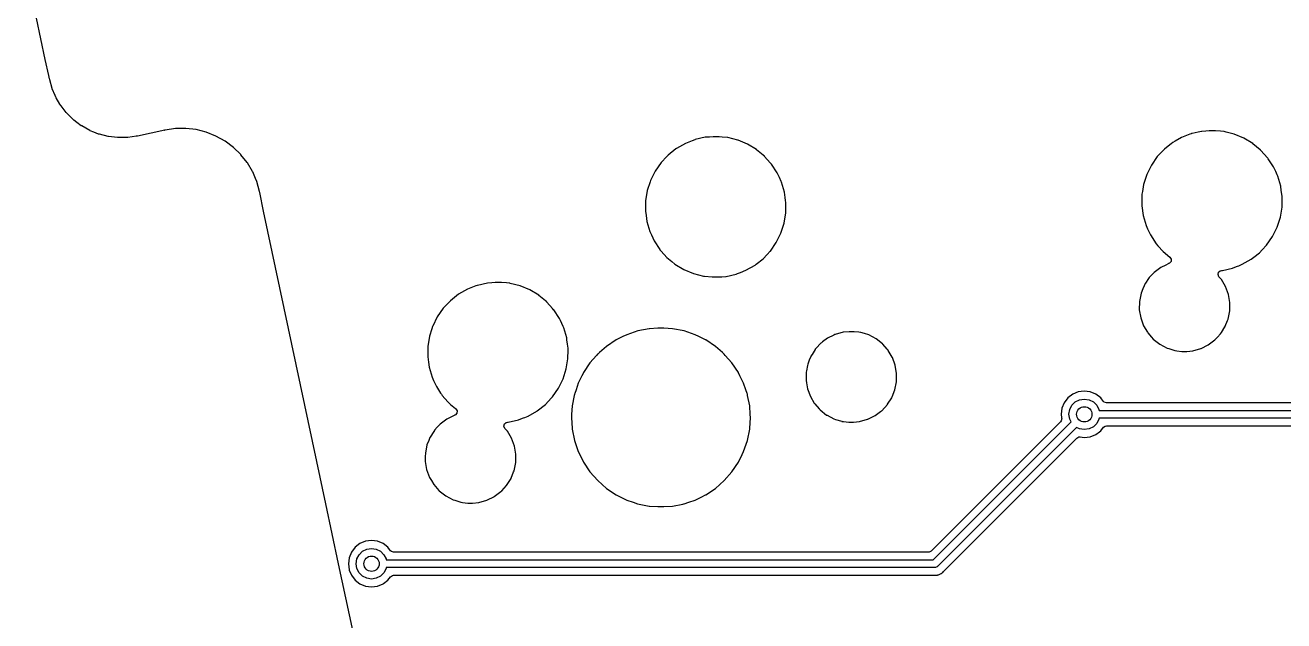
# Model space of a CAD drawing. Extents: x 0.6 to 14.8, y -5.2 to -0.6.
# Drawn here: x 8.097 to 9.391, y -3.47 to -2.858 of the extents above; entities that cross this region are included whole.
import ezdxf

# ---------------------------------------------------------------- set-up
doc = ezdxf.new("R2010")
doc.units = 0
doc.header["$MEASUREMENT"] = 0
doc.layers.add('BLACK', color=7, linetype='CONTINUOUS')

msp = doc.modelspace()

# ---------------------------------------------------------------- linework, layer by layer
at = {"layer": 'BLACK', "linetype": 'CONTINUOUS'}
for p, q in [((8.11811, -2.89306), (8.09742, -2.79576)), ((8.12159, -2.90945), (8.11811, -2.89306)), ((8.12236, -2.91308), (8.12159, -2.90945)), ((8.12261, -2.91351), (8.12236, -2.91308)), ((8.12257, -2.91393), (8.12261, -2.91351)), ((8.1226, -2.91403), (8.12257, -2.91393)), ((8.12508, -2.92284), (8.1226, -2.91403)), ((8.12525, -2.92332), (8.12508, -2.92284)), ((8.12818, -2.93014), (8.12525, -2.92332)), ((8.12896, -2.93195), (8.12818, -2.93014)), ((8.12919, -2.93241), (8.12896, -2.93195)), ((8.13309, -2.93896), (8.12919, -2.93241)), ((8.134, -2.94049), (8.13309, -2.93896)), ((8.13429, -2.94091), (8.134, -2.94049)), ((8.13967, -2.94774), (8.13429, -2.94091)), ((8.14011, -2.94829), (8.13967, -2.94774)), ((8.14045, -2.94867), (8.14011, -2.94829)), ((8.14718, -2.95523), (8.14045, -2.94867)), ((8.14757, -2.95556), (8.14718, -2.95523)), ((8.15056, -2.9578), (8.14757, -2.95556)), ((8.15504, -2.96114), (8.15056, -2.9578)), ((8.1551, -2.96118), (8.15504, -2.96114)), ((8.15553, -2.96146), (8.1551, -2.96118)), ((8.16373, -2.96605), (8.15553, -2.96146)), ((8.16419, -2.96627), (8.16373, -2.96605)), ((8.16803, -2.9678), (8.16419, -2.96627)), ((8.17292, -2.96976), (8.16803, -2.9678)), ((8.17341, -2.96991), (8.17292, -2.96976)), ((8.17385, -2.97003), (8.17341, -2.96991)), ((8.18252, -2.97223), (8.17385, -2.97003)), ((8.18302, -2.97232), (8.18252, -2.97223)), ((8.19235, -2.97343), (8.18302, -2.97232)), ((8.19286, -2.97345), (8.19235, -2.97343)), ((8.19756, -2.97339), (8.19286, -2.97345)), ((8.20226, -2.97333), (8.19756, -2.97339)), ((8.20277, -2.97329), (8.20226, -2.97333)), ((8.21194, -2.97196), (8.20277, -2.97329)), ((8.21196, -2.97194), (8.21193, -2.97194)), ((8.21193, -2.97194), (8.21194, -2.97196)), ((8.21229, -2.97175), (8.21196, -2.97194)), ((8.21279, -2.97181), (8.21229, -2.97175)), ((8.24075, -2.96586), (8.21279, -2.97181)), ((8.24113, -2.96564), (8.24071, -2.9657)), ((8.24071, -2.9657), (8.24075, -2.96586)), ((8.24118, -2.96561), (8.24113, -2.96564)), ((8.25177, -2.96406), (8.24117, -2.96559)), ((8.24117, -2.96559), (8.24118, -2.96561)), ((8.25744, -2.96398), (8.25177, -2.96406)), ((8.26236, -2.96392), (8.25744, -2.96398)), ((8.26248, -2.96392), (8.26236, -2.96392)), ((8.26236, -2.96392), (8.26236, -2.96392)), ((8.27312, -2.96517), (8.26248, -2.96392)), ((8.2835, -2.96781), (8.27312, -2.96517)), ((8.29345, -2.97178), (8.2835, -2.96781)), ((8.3028, -2.97701), (8.29345, -2.97178)), ((8.79618, -2.97311), (8.78573, -2.97547)), ((8.79632, -2.9731), (8.79618, -2.97311)), ((8.80057, -2.97278), (8.79632, -2.9731)), ((8.79632, -2.9731), (8.79632, -2.9731)), ((8.80414, -2.97252), (8.80057, -2.97278)), ((8.81051, -2.97252), (8.80414, -2.97252)), ((8.81342, -2.97281), (8.81051, -2.97252)), ((8.81927, -2.9734), (8.81342, -2.97281)), ((8.81941, -2.97342), (8.81927, -2.9734)), ((8.81927, -2.9734), (8.81927, -2.9734)), ((8.82447, -2.9747), (8.81941, -2.97342)), ((9.28561, -2.97322), (9.27884, -2.97709)), ((9.29411, -2.96991), (9.28561, -2.97322)), ((9.29546, -2.96939), (9.29411, -2.96991)), ((9.2956, -2.96933), (9.29546, -2.96939)), ((9.29546, -2.96939), (9.29546, -2.96939)), ((9.29624, -2.96919), (9.2956, -2.96933)), ((9.30247, -2.96778), (9.29624, -2.96919)), ((9.30604, -2.96697), (9.30247, -2.96778)), ((9.30619, -2.96696), (9.30604, -2.96697)), ((9.31044, -2.96664), (9.30619, -2.96696)), ((9.30619, -2.96696), (9.30619, -2.96696)), ((9.31401, -2.96638), (9.31044, -2.96664)), ((9.32038, -2.96638), (9.31401, -2.96638)), ((9.32553, -2.9669), (9.32038, -2.96638)), ((9.32913, -2.96726), (9.32553, -2.9669)), ((9.32928, -2.96727), (9.32913, -2.96726)), ((9.32913, -2.96726), (9.32913, -2.96726)), ((9.33139, -2.96781), (9.32928, -2.96727)), ((9.33942, -2.96985), (9.33139, -2.96781)), ((9.33966, -2.96991), (9.33942, -2.96985)), ((9.34954, -2.97405), (9.33966, -2.96991)), ((9.35869, -2.97961), (9.34954, -2.97405)), ((8.31138, -2.98342), (8.3028, -2.97701)), ((8.31905, -2.9909), (8.31138, -2.98342)), ((8.76608, -2.98496), (8.75804, -2.9913)), ((8.76634, -2.98476), (8.76608, -2.98496)), ((8.76645, -2.98467), (8.76634, -2.98476)), ((8.76634, -2.98476), (8.76634, -2.98476)), ((8.77575, -2.97936), (8.76645, -2.98467)), ((8.78286, -2.97659), (8.77575, -2.97936)), ((8.7856, -2.97553), (8.78286, -2.97659)), ((8.78573, -2.97547), (8.7856, -2.97553)), ((8.7856, -2.97553), (8.7856, -2.97553)), ((8.82962, -2.97601), (8.82447, -2.9747)), ((8.82979, -2.97605), (8.82962, -2.97601)), ((8.83967, -2.98019), (8.82979, -2.97605)), ((8.84883, -2.98575), (8.83967, -2.98019)), ((8.84894, -2.98584), (8.84883, -2.98575)), ((8.85563, -2.99141), (8.84894, -2.98584)), ((9.26658, -2.98657), (9.26091, -2.9926)), ((9.2679, -2.98516), (9.26658, -2.98657)), ((9.27527, -2.97936), (9.2679, -2.98516)), ((9.2762, -2.97862), (9.27527, -2.97936)), ((9.27631, -2.97853), (9.2762, -2.97862)), ((9.2762, -2.97862), (9.2762, -2.97862)), ((9.2767, -2.97831), (9.27631, -2.97853)), ((9.27884, -2.97709), (9.2767, -2.97831)), ((9.3588, -2.9797), (9.35869, -2.97961)), ((9.3664, -2.98602), (9.3588, -2.9797)), ((9.36693, -2.98646), (9.3664, -2.98602)), ((9.36702, -2.98657), (9.36693, -2.98646)), ((9.37385, -2.99422), (9.36702, -2.98657)), ((9.36702, -2.98657), (9.36702, -2.98657)), ((8.31913, -2.991), (8.31905, -2.9909)), ((8.32552, -2.99911), (8.31913, -2.991)), ((8.32568, -2.99931), (8.32552, -2.99911)), ((8.32575, -2.99942), (8.32568, -2.99931)), ((8.33098, -3.00822), (8.32575, -2.99942)), ((8.32575, -2.99942), (8.32575, -2.99942)), ((8.7507, -2.99911), (8.74459, -3.00791)), ((8.75084, -2.99895), (8.7507, -2.99911)), ((8.75672, -2.99271), (8.75084, -2.99895)), ((8.75804, -2.9913), (8.75672, -2.99271)), ((8.85706, -2.9926), (8.85563, -2.99141)), ((8.85716, -2.99271), (8.85706, -2.9926)), ((8.86298, -2.99922), (8.85716, -2.99271)), ((8.85716, -2.99271), (8.85716, -2.99271)), ((8.8642, -3.00059), (8.86298, -2.99922)), ((9.26056, -2.99296), (9.25446, -3.00177)), ((9.26091, -2.9926), (9.26056, -2.99296)), ((9.374, -2.99438), (9.37385, -2.99422)), ((9.37406, -2.99445), (9.374, -2.99438)), ((9.37414, -2.99457), (9.37406, -2.99445)), ((9.37457, -2.99522), (9.37414, -2.99457)), ((9.37414, -2.99457), (9.37414, -2.99457)), ((9.37993, -3.00341), (9.37457, -2.99522)), ((8.33116, -3.00851), (8.33098, -3.00822)), ((8.33121, -3.00863), (8.33116, -3.00851)), ((8.33416, -3.01549), (8.33121, -3.00863)), ((8.33121, -3.00863), (8.33121, -3.00863)), ((8.74459, -3.00791), (8.73985, -3.01751)), ((8.87007, -3.00955), (8.8642, -3.00059)), ((8.87228, -3.01435), (8.87007, -3.00955)), ((9.24972, -3.01137), (9.24645, -3.02157)), ((9.25446, -3.00177), (9.24972, -3.01137)), ((9.38224, -3.0084), (9.37993, -3.00341)), ((9.38367, -3.01151), (9.38224, -3.0084)), ((9.38442, -3.01314), (9.38367, -3.01151)), ((8.33539, -3.01836), (8.33416, -3.01549)), ((8.3383, -3.02867), (8.33539, -3.01836)), ((8.73938, -3.01898), (8.73659, -3.02772)), ((8.73981, -3.01765), (8.73938, -3.01898)), ((8.73985, -3.01751), (8.73981, -3.01765)), ((8.87422, -3.01856), (8.87228, -3.01435)), ((8.87455, -3.01928), (8.87422, -3.01856)), ((8.87755, -3.02956), (8.87455, -3.01928)), ((9.24645, -3.02157), (9.24528, -3.02877)), ((9.38742, -3.02342), (9.38442, -3.01314)), ((9.388, -3.02772), (9.38742, -3.02342)), ((8.33825, -3.02892), (8.33827, -3.02867)), ((8.33828, -3.02929), (8.33825, -3.02892)), ((8.33827, -3.02867), (8.3383, -3.02867)), ((8.33835, -3.02977), (8.33828, -3.02929)), ((8.34244, -3.049), (8.33835, -3.02977)), ((8.73487, -3.03829), (8.73473, -3.049)), ((8.73492, -3.03796), (8.73487, -3.03829)), ((8.73554, -3.03413), (8.73492, -3.03796)), ((8.73659, -3.02772), (8.73554, -3.03413)), ((8.87827, -3.03487), (8.87755, -3.02956)), ((8.87869, -3.03796), (8.87827, -3.03487)), ((8.879, -3.04017), (8.87869, -3.03796)), ((9.24471, -3.03418), (9.24459, -3.04286)), ((9.24473, -3.03229), (9.24471, -3.03418)), ((9.24485, -3.03143), (9.24473, -3.03215)), ((9.24473, -3.03215), (9.24473, -3.03229)), ((9.24473, -3.03229), (9.24473, -3.03229)), ((9.24528, -3.02877), (9.24485, -3.03143)), ((9.38882, -3.03376), (9.388, -3.02772)), ((9.38872, -3.04474), (9.38886, -3.03403)), ((9.38886, -3.03403), (9.38882, -3.03376)), ((8.39712, -3.30625), (8.34244, -3.049)), ((8.73473, -3.049), (8.73475, -3.04914)), ((8.73475, -3.04914), (8.73532, -3.05333)), ((8.73475, -3.04914), (8.73475, -3.04914)), ((8.87713, -3.06146), (8.87886, -3.05088)), ((8.87886, -3.05088), (8.879, -3.04017)), ((9.24459, -3.04286), (9.24461, -3.043)), ((9.24461, -3.043), (9.24461, -3.043)), ((9.24461, -3.043), (9.24469, -3.04356)), ((9.24469, -3.04356), (9.24604, -3.05347)), ((9.387, -3.05532), (9.38872, -3.04474)), ((8.73532, -3.05333), (8.73617, -3.05961)), ((8.73617, -3.05961), (8.73917, -3.0699)), ((8.87387, -3.07166), (8.87713, -3.06146)), ((9.24604, -3.05347), (9.24903, -3.06375)), ((9.24903, -3.06375), (9.24909, -3.06389)), ((9.24909, -3.06389), (9.24909, -3.06389)), ((9.24909, -3.06389), (9.25068, -3.06733)), ((9.38373, -3.06552), (9.387, -3.05532)), ((8.73917, -3.0699), (8.73923, -3.07003)), ((8.73923, -3.07003), (8.73923, -3.07003)), ((8.73923, -3.07003), (8.74076, -3.07335)), ((8.74076, -3.07335), (8.74365, -3.07962)), ((8.86913, -3.08127), (8.87387, -3.07166)), ((9.25068, -3.06733), (9.25352, -3.07348)), ((9.25352, -3.07348), (9.25939, -3.08244)), ((9.37289, -3.08393), (9.379, -3.07512)), ((9.379, -3.07512), (9.38373, -3.06552)), ((8.74365, -3.07962), (8.74953, -3.08858)), ((8.74953, -3.08858), (8.74962, -3.08869)), ((8.74962, -3.08869), (8.74962, -3.08869)), ((8.74962, -3.08869), (8.75095, -3.09017)), ((8.75095, -3.09017), (8.75666, -3.09657)), ((8.85967, -3.09364), (8.86293, -3.09017)), ((8.86293, -3.09017), (8.86302, -3.09007)), ((8.86293, -3.09017), (8.86293, -3.09017)), ((8.86302, -3.09007), (8.86913, -3.08127)), ((9.25939, -3.08244), (9.25949, -3.08255)), ((9.25949, -3.08255), (9.25949, -3.08255)), ((9.25949, -3.08255), (9.26124, -3.08452)), ((9.26124, -3.08452), (9.26652, -3.09043)), ((9.26652, -3.09043), (9.26664, -3.09052)), ((9.26664, -3.09052), (9.26664, -3.09052)), ((9.26664, -3.09052), (9.27354, -3.09627)), ((9.36555, -3.09173), (9.36841, -3.08869)), ((9.36841, -3.08869), (9.37279, -3.08403)), ((9.37279, -3.08403), (9.37289, -3.08393)), ((9.37279, -3.08403), (9.37279, -3.08403)), ((8.75666, -3.09657), (8.75677, -3.09666)), ((8.75677, -3.09666), (8.75677, -3.09666)), ((8.75677, -3.09666), (8.76166, -3.10073)), ((8.76166, -3.10073), (8.76489, -3.10342)), ((8.76489, -3.10342), (8.77405, -3.10898)), ((8.84832, -3.10367), (8.85557, -3.09796)), ((8.85557, -3.09796), (8.85569, -3.09787)), ((8.85569, -3.09787), (8.85967, -3.09364)), ((9.27172, -3.10316), (9.26919, -3.10441)), ((9.27188, -3.10308), (9.27172, -3.10316)), ((9.27172, -3.10316), (9.27172, -3.10316)), ((9.27211, -3.10302), (9.27188, -3.10308)), ((9.2722, -3.10298), (9.27211, -3.10302)), ((9.27222, -3.10297), (9.2722, -3.10298)), ((9.27313, -3.10256), (9.27222, -3.10297)), ((9.27222, -3.10297), (9.27222, -3.10297)), ((9.27467, -3.10071), (9.27313, -3.10256)), ((9.27354, -3.09627), (9.27483, -3.09831)), ((9.27483, -3.09831), (9.27467, -3.10071)), ((9.34784, -3.10367), (9.35714, -3.09836)), ((9.35714, -3.09836), (9.35964, -3.09639)), ((9.35964, -3.09639), (9.36544, -3.09182)), ((9.36544, -3.09182), (9.36555, -3.09173)), ((8.77405, -3.10898), (8.78393, -3.11312)), ((8.78393, -3.11312), (8.79431, -3.11576)), ((8.79431, -3.11576), (8.79446, -3.11577)), ((8.79446, -3.11577), (8.79446, -3.11577)), ((8.79446, -3.11577), (8.79546, -3.11587)), ((8.79546, -3.11587), (8.80321, -3.11665)), ((8.80958, -3.11665), (8.81315, -3.11639)), ((8.81315, -3.11639), (8.8174, -3.11607)), ((8.8174, -3.11607), (8.81754, -3.11606)), ((8.8174, -3.11607), (8.8174, -3.11607)), ((8.81754, -3.11606), (8.82799, -3.1137)), ((8.82799, -3.1137), (8.82938, -3.11316)), ((8.82938, -3.11316), (8.83244, -3.11197)), ((8.83244, -3.11197), (8.83797, -3.10982)), ((8.83797, -3.10982), (8.84727, -3.1045)), ((8.84727, -3.1045), (8.84832, -3.10367)), ((9.25726, -3.1121), (9.25238, -3.11737)), ((9.25738, -3.11197), (9.25726, -3.1121)), ((9.26422, -3.10686), (9.25738, -3.11197)), ((9.26919, -3.10441), (9.26422, -3.10686)), ((9.32298, -3.11423), (9.32351, -3.11188)), ((9.32393, -3.11644), (9.32298, -3.11423)), ((9.32351, -3.11188), (9.32532, -3.11029)), ((9.3259, -3.11868), (9.32393, -3.11644)), ((9.32532, -3.11029), (9.32657, -3.10998)), ((9.32657, -3.10998), (9.32726, -3.10993)), ((9.32726, -3.10993), (9.32741, -3.10992)), ((9.32726, -3.10993), (9.32726, -3.10993)), ((9.32741, -3.10992), (9.33786, -3.10756)), ((9.33786, -3.10756), (9.34014, -3.10667)), ((9.34014, -3.10667), (9.34311, -3.10551)), ((9.34311, -3.10551), (9.34424, -3.10507)), ((9.34424, -3.10507), (9.34784, -3.10367)), ((8.552, -3.12915), (8.5427, -3.13447)), ((8.5605, -3.12584), (8.552, -3.12915)), ((8.56185, -3.12532), (8.5605, -3.12584)), ((8.56199, -3.12527), (8.56185, -3.12532)), ((8.56185, -3.12532), (8.56185, -3.12532)), ((8.57243, -3.1229), (8.56199, -3.12527)), ((8.57258, -3.12289), (8.57243, -3.1229)), ((8.57683, -3.12258), (8.57258, -3.12289)), ((8.57258, -3.12289), (8.57258, -3.12289)), ((8.5804, -3.12231), (8.57683, -3.12258)), ((8.58677, -3.12231), (8.5804, -3.12231)), ((8.59192, -3.12283), (8.58677, -3.12231)), ((8.59552, -3.12319), (8.59192, -3.12283)), ((8.59566, -3.12321), (8.59552, -3.12319)), ((8.59552, -3.12319), (8.59552, -3.12319)), ((8.60605, -3.12584), (8.59566, -3.12321)), ((8.61592, -3.12999), (8.60605, -3.12584)), ((8.80321, -3.11665), (8.80958, -3.11665)), ((9.24571, -3.12876), (9.24386, -3.1334)), ((9.24696, -3.12563), (9.24571, -3.12876)), ((9.24702, -3.12547), (9.24696, -3.12563)), ((9.24696, -3.12563), (9.24696, -3.12563)), ((9.24846, -3.12319), (9.24702, -3.12547)), ((9.25148, -3.11839), (9.24846, -3.12319)), ((9.25158, -3.11824), (9.25148, -3.11839)), ((9.25148, -3.11839), (9.25148, -3.11839)), ((9.25238, -3.11737), (9.25158, -3.11824)), ((9.32637, -3.11922), (9.3259, -3.11868)), ((9.32646, -3.11937), (9.32637, -3.11922)), ((9.33065, -3.12641), (9.32646, -3.11937)), ((9.32646, -3.11937), (9.32646, -3.11937)), ((9.33074, -3.12656), (9.33065, -3.12641)), ((9.33065, -3.12641), (9.33065, -3.12641)), ((9.3337, -3.13457), (9.33074, -3.12656)), ((8.53429, -3.1411), (8.52695, -3.1489)), ((8.5427, -3.13447), (8.53429, -3.1411)), ((8.62508, -3.13554), (8.61592, -3.12999)), ((8.62519, -3.13564), (8.62508, -3.13554)), ((8.63189, -3.1412), (8.62519, -3.13564)), ((8.63332, -3.14239), (8.63189, -3.1412)), ((9.24219, -3.14178), (9.24208, -3.15032)), ((9.24386, -3.1334), (9.24219, -3.14178)), ((9.33514, -3.14299), (9.3337, -3.13457)), ((8.52695, -3.1489), (8.52085, -3.1577)), ((8.63341, -3.1425), (8.63332, -3.14239)), ((8.63923, -3.14902), (8.63341, -3.1425)), ((8.63341, -3.1425), (8.63341, -3.1425)), ((8.64039, -3.15032), (8.63923, -3.14902)), ((8.64045, -3.15038), (8.64039, -3.15032)), ((8.64632, -3.15934), (8.64045, -3.15038)), ((9.24208, -3.15032), (9.24352, -3.15874)), ((9.33336, -3.15991), (9.33503, -3.15153)), ((9.33503, -3.15153), (9.33514, -3.14299)), ((8.51606, -3.16744), (8.51522, -3.1701)), ((8.51611, -3.16731), (8.51606, -3.16744)), ((8.52085, -3.1577), (8.51611, -3.16731)), ((8.64731, -3.16149), (8.64632, -3.15934)), ((8.65006, -3.16744), (8.64731, -3.16149)), ((8.65081, -3.16907), (8.65006, -3.16744)), ((9.24352, -3.15874), (9.24648, -3.16675)), ((9.24648, -3.16675), (9.24657, -3.1669)), ((9.24657, -3.1669), (9.24657, -3.1669)), ((9.24657, -3.1669), (9.25051, -3.17351)), ((9.32646, -3.17377), (9.3301, -3.168)), ((9.3301, -3.168), (9.3302, -3.16785)), ((9.3302, -3.16785), (9.33041, -3.16731)), ((9.33041, -3.16731), (9.33275, -3.16144)), ((9.33275, -3.16144), (9.33336, -3.15991)), ((8.51284, -3.17751), (8.51112, -3.18808)), ((8.51522, -3.1701), (8.51284, -3.17751)), ((8.65381, -3.17935), (8.65081, -3.16907)), ((8.65408, -3.18134), (8.65381, -3.17935)), ((8.71163, -3.17794), (8.70477, -3.18132)), ((8.71544, -3.17606), (8.71163, -3.17794)), ((8.72683, -3.17219), (8.71544, -3.17606)), ((8.73863, -3.16984), (8.72683, -3.17219)), ((8.73875, -3.16984), (8.73863, -3.16984)), ((8.74756, -3.16926), (8.73875, -3.16984)), ((8.73875, -3.16984), (8.73875, -3.16984)), ((8.74763, -3.16925), (8.74756, -3.16926)), ((8.74756, -3.16926), (8.74756, -3.16926)), ((8.75363, -3.16925), (8.74763, -3.16925)), ((8.7537, -3.16926), (8.75363, -3.16925)), ((8.7625, -3.16984), (8.7537, -3.16926)), ((8.7537, -3.16926), (8.7537, -3.16926)), ((8.76263, -3.16984), (8.7625, -3.16984)), ((8.7625, -3.16984), (8.7625, -3.16984)), ((8.77443, -3.17219), (8.76263, -3.16984)), ((8.78582, -3.17606), (8.77443, -3.17219)), ((8.78963, -3.17794), (8.78582, -3.17606)), ((8.79649, -3.18132), (8.78963, -3.17794)), ((8.92187, -3.17963), (8.91671, -3.18348)), ((8.92811, -3.17655), (8.92187, -3.17963)), ((8.92937, -3.17593), (8.92811, -3.17655)), ((8.92953, -3.17585), (8.92937, -3.17593)), ((8.92937, -3.17593), (8.92937, -3.17593)), ((8.93775, -3.17353), (8.92953, -3.17585)), ((8.94409, -3.17295), (8.93775, -3.17353)), ((8.94903, -3.17295), (8.94409, -3.17295)), ((8.95381, -3.17351), (8.94903, -3.17295)), ((8.95579, -3.17375), (8.95381, -3.17351)), ((8.95596, -3.17377), (8.95579, -3.17375)), ((8.95579, -3.17375), (8.95579, -3.17375)), ((8.95613, -3.17382), (8.95596, -3.17377)), ((8.95967, -3.17492), (8.95613, -3.17382)), ((8.95613, -3.17382), (8.95613, -3.17382)), ((8.96412, -3.1763), (8.95967, -3.17492)), ((8.97168, -3.18028), (8.96412, -3.1763)), ((8.97839, -3.18557), (8.97168, -3.18028)), ((9.25051, -3.17351), (9.25085, -3.17409)), ((9.25085, -3.17409), (9.25097, -3.17423)), ((9.25097, -3.17423), (9.25097, -3.17423)), ((9.25097, -3.17423), (9.25474, -3.17853)), ((9.25474, -3.17853), (9.25648, -3.18051)), ((9.25648, -3.18051), (9.26319, -3.1858)), ((9.31984, -3.18134), (9.32251, -3.17846)), ((9.32251, -3.17846), (9.32552, -3.1752)), ((9.32552, -3.1752), (9.32564, -3.17507)), ((9.32552, -3.1752), (9.32552, -3.1752)), ((9.32564, -3.17507), (9.32646, -3.17377)), ((8.5111, -3.18982), (8.51098, -3.19879)), ((8.51112, -3.18822), (8.5111, -3.18982)), ((8.51112, -3.18808), (8.51112, -3.18822)), ((8.51112, -3.18822), (8.51112, -3.18822)), ((8.65469, -3.18588), (8.65408, -3.18134)), ((8.65525, -3.18997), (8.65469, -3.18588)), ((8.65512, -3.19993), (8.65522, -3.19255)), ((8.65522, -3.19255), (8.65525, -3.18997)), ((8.69227, -3.19015), (8.68755, -3.19429)), ((8.69465, -3.18806), (8.69227, -3.19015)), ((8.70465, -3.18138), (8.69465, -3.18806)), ((8.70477, -3.18132), (8.70465, -3.18138)), ((8.70477, -3.18132), (8.70477, -3.18132)), ((8.7966, -3.18138), (8.79649, -3.18132)), ((8.79649, -3.18132), (8.79649, -3.18132)), ((8.8066, -3.18806), (8.7966, -3.18138)), ((8.80899, -3.19015), (8.8066, -3.18806)), ((8.8137, -3.19429), (8.80899, -3.19015)), ((8.90913, -3.19116), (8.90593, -3.19624)), ((8.90923, -3.19101), (8.90913, -3.19116)), ((8.90913, -3.19116), (8.90913, -3.19116)), ((8.91014, -3.19002), (8.90923, -3.19101)), ((8.91491, -3.18487), (8.91014, -3.19002)), ((8.91503, -3.18474), (8.91491, -3.18487)), ((8.91542, -3.18444), (8.91503, -3.18474)), ((8.91671, -3.18348), (8.91542, -3.18444)), ((8.97851, -3.1857), (8.97839, -3.18557)), ((8.98316, -3.19101), (8.97851, -3.1857)), ((8.98402, -3.19199), (8.98316, -3.19101)), ((8.98411, -3.19214), (8.98402, -3.19199)), ((8.9883, -3.19918), (8.98411, -3.19214)), ((8.98411, -3.19214), (8.98411, -3.19214)), ((9.26319, -3.1858), (9.27075, -3.18978)), ((9.27075, -3.18978), (9.27236, -3.19028)), ((9.27236, -3.19028), (9.27873, -3.19226)), ((9.27873, -3.19226), (9.27873, -3.19226)), ((9.27873, -3.19226), (9.27891, -3.19231)), ((9.27891, -3.19231), (9.27908, -3.19233)), ((9.27908, -3.19233), (9.27908, -3.19233)), ((9.27908, -3.19233), (9.28051, -3.1925)), ((9.28051, -3.1925), (9.28584, -3.19313)), ((9.28584, -3.19313), (9.29078, -3.19313)), ((9.29078, -3.19313), (9.29712, -3.19255)), ((9.29712, -3.19255), (9.30534, -3.19023)), ((9.30534, -3.19023), (9.30558, -3.19011)), ((9.30558, -3.19011), (9.31284, -3.18653)), ((9.31284, -3.18653), (9.313, -3.18645)), ((9.31284, -3.18653), (9.31284, -3.18653)), ((9.313, -3.18645), (9.31984, -3.18134)), ((8.51098, -3.19879), (8.511, -3.19893)), ((8.511, -3.19893), (8.511, -3.19893)), ((8.511, -3.19893), (8.5117, -3.2041)), ((8.5117, -3.2041), (8.51243, -3.2094)), ((8.65339, -3.21125), (8.65511, -3.20068)), ((8.65511, -3.20068), (8.65512, -3.19993)), ((8.67768, -3.20503), (8.671, -3.21503)), ((8.68449, -3.19726), (8.67768, -3.20503)), ((8.68553, -3.19609), (8.68449, -3.19726)), ((8.68561, -3.19599), (8.68553, -3.19609)), ((8.68755, -3.19429), (8.68561, -3.19599)), ((8.81565, -3.19599), (8.8137, -3.19429)), ((8.81573, -3.19609), (8.81565, -3.19599)), ((8.81676, -3.19726), (8.81573, -3.19609)), ((8.82358, -3.20503), (8.81676, -3.19726)), ((8.83026, -3.21503), (8.82358, -3.20503)), ((8.90151, -3.20617), (8.90124, -3.20752)), ((8.90306, -3.20227), (8.90151, -3.20617)), ((8.9046, -3.1984), (8.90306, -3.20227)), ((8.90467, -3.19823), (8.9046, -3.1984)), ((8.9046, -3.1984), (8.9046, -3.1984)), ((8.90593, -3.19624), (8.90467, -3.19823)), ((8.98839, -3.19933), (8.9883, -3.19918)), ((8.9883, -3.19918), (8.9883, -3.19918)), ((8.99134, -3.20734), (8.98839, -3.19933)), ((8.51243, -3.2094), (8.51542, -3.21969)), ((8.51542, -3.21969), (8.51548, -3.21982)), ((8.51548, -3.21982), (8.51548, -3.21982)), ((8.51548, -3.21982), (8.51707, -3.22326)), ((8.65012, -3.22145), (8.65339, -3.21125)), ((8.66947, -3.21813), (8.66568, -3.22582)), ((8.67094, -3.21515), (8.66947, -3.21813)), ((8.671, -3.21503), (8.67094, -3.21515)), ((8.67094, -3.21515), (8.67094, -3.21515)), ((8.83032, -3.21515), (8.83026, -3.21503)), ((8.83179, -3.21813), (8.83032, -3.21515)), ((8.83032, -3.21515), (8.83032, -3.21515)), ((8.83423, -3.22309), (8.83179, -3.21813)), ((8.89982, -3.21594), (8.89975, -3.22158)), ((8.89984, -3.21455), (8.89982, -3.21594)), ((8.90011, -3.21319), (8.89984, -3.21455)), ((8.90124, -3.20752), (8.90011, -3.21319)), ((8.99279, -3.21576), (8.99134, -3.20734)), ((8.99268, -3.2243), (8.99274, -3.21953)), ((8.99274, -3.21953), (8.99279, -3.21594)), ((8.99279, -3.21594), (8.99279, -3.21576)), ((8.99279, -3.21594), (8.99279, -3.21594)), ((8.51707, -3.22326), (8.51991, -3.22942)), ((8.51991, -3.22942), (8.52427, -3.23607)), ((8.63928, -3.23986), (8.64538, -3.23106)), ((8.64538, -3.23106), (8.65012, -3.22145)), ((8.66335, -3.23268), (8.6621, -3.23636)), ((8.66568, -3.22582), (8.66335, -3.23268)), ((8.83558, -3.22582), (8.83423, -3.22309)), ((8.83791, -3.23268), (8.83558, -3.22582)), ((8.83916, -3.23636), (8.83791, -3.23268)), ((8.89975, -3.22158), (8.89973, -3.22309)), ((8.89973, -3.22309), (8.89976, -3.22326)), ((8.89976, -3.22326), (8.90014, -3.22551)), ((8.89976, -3.22326), (8.89976, -3.22326)), ((8.90014, -3.22551), (8.90117, -3.23151)), ((8.90117, -3.23151), (8.90413, -3.23952)), ((8.98815, -3.23986), (8.99095, -3.23285)), ((8.99095, -3.23285), (8.99101, -3.23268)), ((8.99101, -3.23268), (8.99268, -3.2243)), ((8.52427, -3.23607), (8.52503, -3.23722)), ((8.52503, -3.23722), (8.52578, -3.23837)), ((8.52578, -3.23837), (8.52588, -3.23848)), ((8.52588, -3.23848), (8.52588, -3.23848)), ((8.52588, -3.23848), (8.53177, -3.24509)), ((8.53177, -3.24509), (8.53291, -3.24636)), ((8.63194, -3.24766), (8.638, -3.24122)), ((8.638, -3.24122), (8.63918, -3.23996)), ((8.63918, -3.23996), (8.63928, -3.23986)), ((8.63918, -3.23996), (8.63918, -3.23996)), ((8.66158, -3.23837), (8.65947, -3.24901)), ((8.66179, -3.23733), (8.66158, -3.23837)), ((8.66181, -3.23721), (8.66179, -3.23733)), ((8.66179, -3.23733), (8.66179, -3.23733)), ((8.6621, -3.23636), (8.66181, -3.23721)), ((8.83944, -3.23721), (8.83916, -3.23636)), ((8.83947, -3.23733), (8.83944, -3.23721)), ((8.83968, -3.23837), (8.83947, -3.23733)), ((8.83947, -3.23733), (8.83947, -3.23733)), ((8.84179, -3.24901), (8.83968, -3.23837)), ((8.90413, -3.23952), (8.90422, -3.23967)), ((8.90422, -3.23967), (8.90422, -3.23967)), ((8.90422, -3.23967), (8.90813, -3.24624)), ((8.98347, -3.24756), (8.98775, -3.24077)), ((8.98775, -3.24077), (8.98785, -3.24061)), ((8.98785, -3.24061), (8.98815, -3.23986)), ((9.16874, -3.24101), (9.16495, -3.24595)), ((9.17368, -3.23722), (9.16874, -3.24101)), ((9.17286, -3.24862), (9.17634, -3.24513)), ((9.17943, -3.23484), (9.17368, -3.23722)), ((9.17634, -3.24513), (9.18073, -3.2429)), ((9.1856, -3.23403), (9.17943, -3.23484)), ((9.18073, -3.2429), (9.1856, -3.24213)), ((9.19177, -3.23484), (9.1856, -3.23403)), ((9.1856, -3.24213), (9.19047, -3.2429)), ((9.19047, -3.2429), (9.19486, -3.24513)), ((9.19752, -3.23722), (9.19177, -3.23484)), ((9.19486, -3.24513), (9.19834, -3.24862)), ((9.20246, -3.24101), (9.19752, -3.23722)), ((9.20512, -3.24448), (9.20246, -3.24101)), ((9.20515, -3.24452), (9.20512, -3.24448)), ((9.20595, -3.2453), (9.20515, -3.24452)), ((9.20824, -3.24604), (9.20595, -3.2453)), ((8.53291, -3.24636), (8.53302, -3.24646)), ((8.53302, -3.24646), (8.53302, -3.24646)), ((8.53302, -3.24646), (8.53447, -3.24766)), ((8.53447, -3.24766), (8.53964, -3.25196)), ((8.53952, -3.2585), (8.53861, -3.2589)), ((8.54106, -3.25664), (8.53952, -3.2585)), ((8.53964, -3.25196), (8.53993, -3.2522)), ((8.53993, -3.2522), (8.54122, -3.25424)), ((8.54122, -3.25424), (8.54106, -3.25664)), ((8.61423, -3.25961), (8.62309, -3.25454)), ((8.62309, -3.25454), (8.6234, -3.25436)), ((8.6234, -3.25436), (8.62353, -3.25429)), ((8.6234, -3.25436), (8.6234, -3.25436)), ((8.62353, -3.25429), (8.63194, -3.24766)), ((8.65887, -3.25813), (8.65868, -3.26101)), ((8.65946, -3.24913), (8.65887, -3.25813)), ((8.65947, -3.24901), (8.65946, -3.24913)), ((8.65946, -3.24913), (8.65946, -3.24913)), ((8.8418, -3.24913), (8.84179, -3.24901)), ((8.84239, -3.25813), (8.8418, -3.24913)), ((8.8418, -3.24913), (8.8418, -3.24913)), ((8.84258, -3.26101), (8.84239, -3.25813)), ((8.90813, -3.24624), (8.9085, -3.24686)), ((8.9085, -3.24686), (8.90861, -3.24699)), ((8.90861, -3.24699), (8.90862, -3.24699)), ((8.90862, -3.24699), (8.91318, -3.2522)), ((8.91318, -3.2522), (8.91413, -3.25328)), ((8.91413, -3.25328), (8.92084, -3.25857)), ((8.92084, -3.25857), (8.921, -3.25865)), ((8.921, -3.25865), (8.921, -3.25865)), ((8.921, -3.25865), (8.92146, -3.2589)), ((8.97065, -3.25922), (8.97618, -3.25509)), ((8.97618, -3.25509), (8.97735, -3.25422)), ((8.97735, -3.25422), (8.97749, -3.25411)), ((8.97735, -3.25422), (8.97735, -3.25422)), ((8.97749, -3.25411), (8.98329, -3.24784)), ((8.98329, -3.24784), (8.98347, -3.24756)), ((9.16257, -3.2517), (9.16175, -3.25787)), ((9.16175, -3.25787), (9.16222, -3.26144)), ((9.16495, -3.24595), (9.16257, -3.2517)), ((9.16985, -3.25787), (9.17062, -3.25301)), ((9.17062, -3.26274), (9.16985, -3.25787)), ((9.17062, -3.25301), (9.17286, -3.24862)), ((9.19834, -3.24862), (9.20058, -3.25301)), ((9.20058, -3.25301), (9.20072, -3.25394)), ((9.20072, -3.25394), (9.77058, -3.25394)), ((9.7657, -3.24604), (9.20824, -3.24604)), ((8.52082, -3.27109), (8.51797, -3.27417)), ((8.52365, -3.26803), (8.52082, -3.27109)), ((8.52377, -3.2679), (8.52365, -3.26803)), ((8.53061, -3.26279), (8.52377, -3.2679)), ((8.53477, -3.26074), (8.53061, -3.26279)), ((8.53811, -3.25909), (8.53477, -3.26074)), ((8.53827, -3.25901), (8.53811, -3.25909)), ((8.53811, -3.25909), (8.53811, -3.25909)), ((8.5385, -3.25895), (8.53827, -3.25901)), ((8.53859, -3.25891), (8.5385, -3.25895)), ((8.53861, -3.2589), (8.53859, -3.25891)), ((8.53861, -3.2589), (8.53861, -3.2589)), ((8.58937, -3.27016), (8.5899, -3.26781)), ((8.59032, -3.27237), (8.58937, -3.27016)), ((8.5899, -3.26781), (8.59171, -3.26622)), ((8.59171, -3.26622), (8.59296, -3.26592)), ((8.59296, -3.26592), (8.59365, -3.26586)), ((8.59365, -3.26586), (8.5938, -3.26585)), ((8.59365, -3.26586), (8.59365, -3.26586)), ((8.5938, -3.26585), (8.60424, -3.26349)), ((8.60424, -3.26349), (8.60653, -3.2626)), ((8.60653, -3.2626), (8.60951, -3.26144)), ((8.60951, -3.26144), (8.61063, -3.26101)), ((8.61063, -3.26101), (8.61423, -3.25961)), ((8.65868, -3.26101), (8.65869, -3.26113)), ((8.65869, -3.26113), (8.65943, -3.27237)), ((8.84183, -3.27237), (8.84257, -3.26113)), ((8.84257, -3.26113), (8.84258, -3.26101)), ((8.92146, -3.2589), (8.9284, -3.26255)), ((8.9284, -3.26255), (8.93001, -3.26305)), ((8.93001, -3.26305), (8.93638, -3.26503)), ((8.93638, -3.26503), (8.93638, -3.26503)), ((8.93638, -3.26503), (8.93655, -3.26508)), ((8.93655, -3.26508), (8.93673, -3.2651)), ((8.93673, -3.2651), (8.93673, -3.2651)), ((8.93673, -3.2651), (8.93806, -3.26526)), ((8.93806, -3.26526), (8.94349, -3.2659)), ((8.94349, -3.2659), (8.94843, -3.2659)), ((8.94843, -3.2659), (8.95476, -3.26532)), ((8.95476, -3.26532), (8.96299, -3.263)), ((8.96299, -3.263), (8.96319, -3.2629)), ((8.96319, -3.2629), (8.96732, -3.26086)), ((8.96732, -3.26086), (8.97065, -3.25922)), ((9.03042, -3.40748), (9.17216, -3.26575)), ((9.17772, -3.27132), (9.03484, -3.4142)), ((9.16122, -3.26552), (9.12781, -3.29893)), ((9.16189, -3.26462), (9.16122, -3.26552)), ((9.16233, -3.26226), (9.16189, -3.26462)), ((9.16222, -3.26144), (9.16233, -3.26226)), ((9.17216, -3.26575), (9.17062, -3.26274)), ((9.18073, -3.27285), (9.17772, -3.27132)), ((9.19486, -3.27061), (9.19047, -3.27285)), ((9.19834, -3.26713), (9.19486, -3.27061)), ((9.20058, -3.26274), (9.19834, -3.26713)), ((9.20072, -3.26181), (9.20058, -3.26274)), ((9.77221, -3.26181), (9.20072, -3.26181)), ((9.20246, -3.27474), (9.20515, -3.27123)), ((9.20515, -3.27123), (9.20714, -3.26987)), ((9.20714, -3.26987), (9.20824, -3.2697)), ((9.20824, -3.2697), (9.77011, -3.2697)), ((8.51334, -3.28156), (8.51205, -3.2848)), ((8.51341, -3.2814), (8.51334, -3.28156)), ((8.51334, -3.28156), (8.51334, -3.28156)), ((8.5172, -3.2754), (8.51341, -3.2814)), ((8.51787, -3.27433), (8.5172, -3.2754)), ((8.51797, -3.27417), (8.51787, -3.27433)), ((8.51787, -3.27433), (8.51787, -3.27433)), ((8.59253, -3.27489), (8.59032, -3.27237)), ((8.59276, -3.27515), (8.59253, -3.27489)), ((8.59285, -3.27531), (8.59276, -3.27515)), ((8.59704, -3.28234), (8.59285, -3.27531)), ((8.59285, -3.27531), (8.59285, -3.27531)), ((8.59713, -3.28249), (8.59704, -3.28234)), ((8.59704, -3.28234), (8.59704, -3.28234)), ((8.60008, -3.29051), (8.59713, -3.28249)), ((8.65943, -3.27237), (8.65947, -3.27301)), ((8.65947, -3.27301), (8.66181, -3.2848)), ((8.83944, -3.2848), (8.84179, -3.27301)), ((8.84179, -3.27301), (8.84183, -3.27237)), ((9.04118, -3.41902), (9.17795, -3.28225)), ((9.17795, -3.28225), (9.1801, -3.28116)), ((9.1801, -3.28116), (9.18122, -3.28114)), ((9.1856, -3.27362), (9.18073, -3.27285)), ((9.18122, -3.28114), (9.1856, -3.28172)), ((9.19047, -3.27285), (9.1856, -3.27362)), ((9.1856, -3.28172), (9.19177, -3.28091)), ((9.19177, -3.28091), (9.19752, -3.27853)), ((9.19752, -3.27853), (9.20104, -3.27582)), ((9.20104, -3.27582), (9.20246, -3.27474)), ((8.51025, -3.28933), (8.50858, -3.29771)), ((8.51205, -3.2848), (8.51025, -3.28933)), ((8.60153, -3.29893), (8.60008, -3.29051)), ((8.66181, -3.2848), (8.66568, -3.29619)), ((8.66568, -3.29619), (8.66712, -3.29911)), ((8.83414, -3.29911), (8.83558, -3.29619)), ((8.83558, -3.29619), (8.83944, -3.2848)), ((8.40642, -3.35002), (8.39712, -3.30625)), ((8.50851, -3.30299), (8.50847, -3.30625)), ((8.50847, -3.30625), (8.50991, -3.31467)), ((8.50854, -3.30111), (8.50851, -3.30299)), ((8.50858, -3.29771), (8.50854, -3.30111)), ((8.59975, -3.31585), (8.60142, -3.30747)), ((8.60142, -3.30747), (8.60149, -3.30198)), ((8.60149, -3.30198), (8.60153, -3.29911)), ((8.60153, -3.29911), (8.60153, -3.29893)), ((8.60153, -3.29911), (8.60153, -3.29911)), ((8.66712, -3.29911), (8.67073, -3.30643)), ((8.67073, -3.30643), (8.671, -3.30698)), ((8.671, -3.30698), (8.67768, -3.31698)), ((8.82358, -3.31698), (8.83026, -3.30698)), ((8.83026, -3.30698), (8.83053, -3.30643)), ((8.83053, -3.30643), (8.83414, -3.29911)), ((9.12781, -3.29893), (9.0283, -3.39845)), ((8.50991, -3.31467), (8.51287, -3.32268)), ((8.51287, -3.32268), (8.51296, -3.32284)), ((8.51296, -3.32284), (8.51296, -3.32284)), ((8.51296, -3.32284), (8.5148, -3.32593)), ((8.59671, -3.32348), (8.59926, -3.31708)), ((8.59926, -3.31708), (8.59975, -3.31585)), ((8.67768, -3.31698), (8.68561, -3.32602)), ((8.81565, -3.32602), (8.82358, -3.31698)), ((8.5148, -3.32593), (8.51724, -3.33002)), ((8.51724, -3.33002), (8.51736, -3.33016)), ((8.51736, -3.33016), (8.51736, -3.33016)), ((8.51736, -3.33016), (8.52254, -3.33608)), ((8.52254, -3.33608), (8.52287, -3.33645)), ((8.58708, -3.33636), (8.59191, -3.33113)), ((8.59191, -3.33113), (8.59203, -3.331)), ((8.59191, -3.33113), (8.59191, -3.33113)), ((8.59203, -3.331), (8.59659, -3.32378)), ((8.59659, -3.32378), (8.59671, -3.32348)), ((8.68561, -3.32602), (8.69465, -3.33395)), ((8.69465, -3.33395), (8.70465, -3.34064)), ((8.7966, -3.34064), (8.8066, -3.33395)), ((8.8066, -3.33395), (8.81565, -3.32602)), ((8.52287, -3.33645), (8.52958, -3.34173)), ((8.52958, -3.34173), (8.53714, -3.34571)), ((8.53714, -3.34571), (8.53875, -3.34621)), ((8.53875, -3.34621), (8.54512, -3.34819)), ((8.54512, -3.34819), (8.54512, -3.34819)), ((8.54512, -3.34819), (8.54529, -3.34824)), ((8.54529, -3.34824), (8.54547, -3.34827)), ((8.54547, -3.34827), (8.54547, -3.34827)), ((8.54547, -3.34827), (8.5469, -3.34843)), ((8.5469, -3.34843), (8.55223, -3.34907)), ((8.55223, -3.34907), (8.55717, -3.34907)), ((8.55717, -3.34907), (8.56351, -3.34848)), ((8.56351, -3.34848), (8.57173, -3.34616)), ((8.57173, -3.34616), (8.57254, -3.34576)), ((8.57254, -3.34576), (8.57899, -3.34258)), ((8.57899, -3.34258), (8.57939, -3.34239)), ((8.57939, -3.34239), (8.58623, -3.33728)), ((8.58623, -3.33728), (8.58708, -3.33636)), ((8.70465, -3.34064), (8.70477, -3.34069)), ((8.70477, -3.34069), (8.70477, -3.34069)), ((8.70477, -3.34069), (8.70863, -3.3426)), ((8.70863, -3.3426), (8.71544, -3.34596)), ((8.71544, -3.34596), (8.72203, -3.34819)), ((8.72203, -3.34819), (8.72665, -3.34976)), ((8.7746, -3.34976), (8.77923, -3.34819)), ((8.77923, -3.34819), (8.78582, -3.34596)), ((8.78582, -3.34596), (8.79263, -3.3426)), ((8.79263, -3.3426), (8.79649, -3.34069)), ((8.79649, -3.34069), (8.7966, -3.34064)), ((8.79649, -3.34069), (8.79649, -3.34069)), ((8.41947, -3.41142), (8.40642, -3.35002)), ((8.72665, -3.34976), (8.72683, -3.34982)), ((8.72683, -3.34982), (8.72696, -3.34985)), ((8.72696, -3.34985), (8.72696, -3.34985)), ((8.72696, -3.34985), (8.72808, -3.35007)), ((8.72808, -3.35007), (8.73863, -3.35217)), ((8.73863, -3.35217), (8.73875, -3.35218)), ((8.73875, -3.35218), (8.73875, -3.35218)), ((8.73875, -3.35218), (8.74756, -3.35275)), ((8.74756, -3.35275), (8.74756, -3.35275)), ((8.74756, -3.35275), (8.74763, -3.35276)), ((8.74763, -3.35276), (8.75363, -3.35276)), ((8.75363, -3.35276), (8.7537, -3.35275)), ((8.7537, -3.35275), (8.7625, -3.35218)), ((8.7537, -3.35275), (8.7537, -3.35275)), ((8.7625, -3.35218), (8.76263, -3.35217)), ((8.7625, -3.35218), (8.7625, -3.35218)), ((8.76263, -3.35217), (8.77318, -3.35007)), ((8.77318, -3.35007), (8.7743, -3.34985)), ((8.7743, -3.34985), (8.77443, -3.34982)), ((8.7743, -3.34985), (8.7743, -3.34985)), ((8.77443, -3.34982), (8.7746, -3.34976)), ((8.45332, -3.38757), (8.44714, -3.38838)), ((8.45949, -3.38838), (8.45332, -3.38757)), ((8.43266, -3.39949), (8.43028, -3.40525)), ((8.43645, -3.39456), (8.43266, -3.39949)), ((8.44139, -3.39077), (8.43645, -3.39456)), ((8.44058, -3.40216), (8.44406, -3.39868)), ((8.44714, -3.38838), (8.44139, -3.39077)), ((8.44406, -3.39868), (8.44845, -3.39644)), ((8.44845, -3.39644), (8.45332, -3.39567)), ((8.45332, -3.39567), (8.45818, -3.39644)), ((8.45818, -3.39644), (8.46257, -3.39868)), ((8.46524, -3.39077), (8.45949, -3.38838)), ((8.46257, -3.39868), (8.46606, -3.40216)), ((8.47018, -3.39456), (8.46524, -3.39077)), ((8.47182, -3.3967), (8.47018, -3.39456)), ((8.47287, -3.39806), (8.47182, -3.3967)), ((8.47367, -3.39884), (8.47287, -3.39806)), ((8.47596, -3.39959), (8.47367, -3.39884)), ((9.02554, -3.39959), (8.47596, -3.39959)), ((9.02615, -3.39954), (9.02554, -3.39959)), ((9.0283, -3.39845), (9.02615, -3.39954)), ((8.45694, -3.58769), (8.41947, -3.41142)), ((8.43028, -3.40525), (8.42947, -3.41142)), ((8.42947, -3.41142), (8.43028, -3.41759)), ((8.43757, -3.41142), (8.43834, -3.40655)), ((8.43834, -3.41628), (8.43757, -3.41142)), ((8.43834, -3.40655), (8.44058, -3.40216)), ((8.46606, -3.40216), (8.46829, -3.40655)), ((8.46829, -3.40655), (8.46844, -3.40748)), ((8.46844, -3.40748), (9.03042, -3.40748)), ((8.43028, -3.41759), (8.43038, -3.41783)), ((8.43038, -3.41783), (8.43045, -3.41799)), ((8.43045, -3.41799), (8.43266, -3.42334)), ((8.43266, -3.42334), (8.43645, -3.42828)), ((8.44058, -3.42067), (8.43834, -3.41628)), ((8.44406, -3.42416), (8.44058, -3.42067)), ((8.44845, -3.42639), (8.44406, -3.42416)), ((8.45332, -3.42717), (8.44845, -3.42639)), ((8.45818, -3.42639), (8.45332, -3.42717)), ((8.46257, -3.42416), (8.45818, -3.42639)), ((8.46606, -3.42067), (8.46257, -3.42416)), ((8.46829, -3.41628), (8.46606, -3.42067)), ((8.46844, -3.41535), (8.46829, -3.41628)), ((9.03206, -3.41535), (8.46844, -3.41535)), ((8.47018, -3.42828), (8.47287, -3.42477)), ((8.47287, -3.42477), (8.47485, -3.42341)), ((8.47485, -3.42341), (8.47596, -3.42325)), ((8.47596, -3.42325), (9.02995, -3.42325)), ((9.02995, -3.42325), (9.03011, -3.42326)), ((9.03011, -3.42326), (9.0303, -3.42332)), ((9.0303, -3.42332), (9.03224, -3.42325)), ((9.03236, -3.41526), (9.03206, -3.41535)), ((9.03224, -3.42325), (9.03239, -3.42325)), ((9.03267, -3.41531), (9.03236, -3.41526)), ((9.03239, -3.42325), (9.03316, -3.42325)), ((9.03349, -3.41489), (9.03267, -3.41531)), ((9.03316, -3.42325), (9.03333, -3.42322)), ((9.03333, -3.42322), (9.03353, -3.4232)), ((9.03437, -3.4146), (9.03349, -3.41489)), ((9.03353, -3.4232), (9.03417, -3.42318)), ((9.03417, -3.42318), (9.03434, -3.42317)), ((9.03434, -3.42317), (9.0347, -3.42316)), ((9.03456, -3.41435), (9.03437, -3.4146)), ((9.03484, -3.4142), (9.03456, -3.41435)), ((9.0347, -3.42316), (9.03503, -3.42302)), ((9.03503, -3.42302), (9.03512, -3.42298)), ((9.03503, -3.42302), (9.03503, -3.42302)), ((9.03512, -3.42298), (9.03594, -3.42273)), ((9.03594, -3.42273), (9.03639, -3.42265)), ((9.03639, -3.42265), (9.03728, -3.4221)), ((9.03728, -3.4221), (9.03779, -3.42183)), ((9.03779, -3.42183), (9.0385, -3.42153)), ((9.0385, -3.42153), (9.03875, -3.42142)), ((9.0385, -3.42153), (9.0385, -3.42153)), ((9.03875, -3.42142), (9.03894, -3.42126)), ((9.03894, -3.42126), (9.03912, -3.42109)), ((9.03912, -3.42109), (9.03983, -3.42053)), ((9.03983, -3.42053), (9.04014, -3.42033)), ((9.04014, -3.42033), (9.04084, -3.41942)), ((9.04084, -3.41942), (9.04118, -3.41902)), ((8.43645, -3.42828), (8.44139, -3.43207)), ((8.44139, -3.43207), (8.44714, -3.43445)), ((8.44714, -3.43445), (8.45332, -3.43526)), ((8.45332, -3.43526), (8.45949, -3.43445)), ((8.45949, -3.43445), (8.46524, -3.43207)), ((8.46524, -3.43207), (8.46564, -3.43176)), ((8.46564, -3.43176), (8.47018, -3.42828))]:
    msp.add_line(p, q, dxfattribs=at)
at = {"layer": 'BLACK'}
for centre in [(9.1856, -3.25787), (8.45332, -3.41142)]:
    msp.add_circle(centre, 0.007874, dxfattribs=at)

doc.saveas('drawing.dxf')
